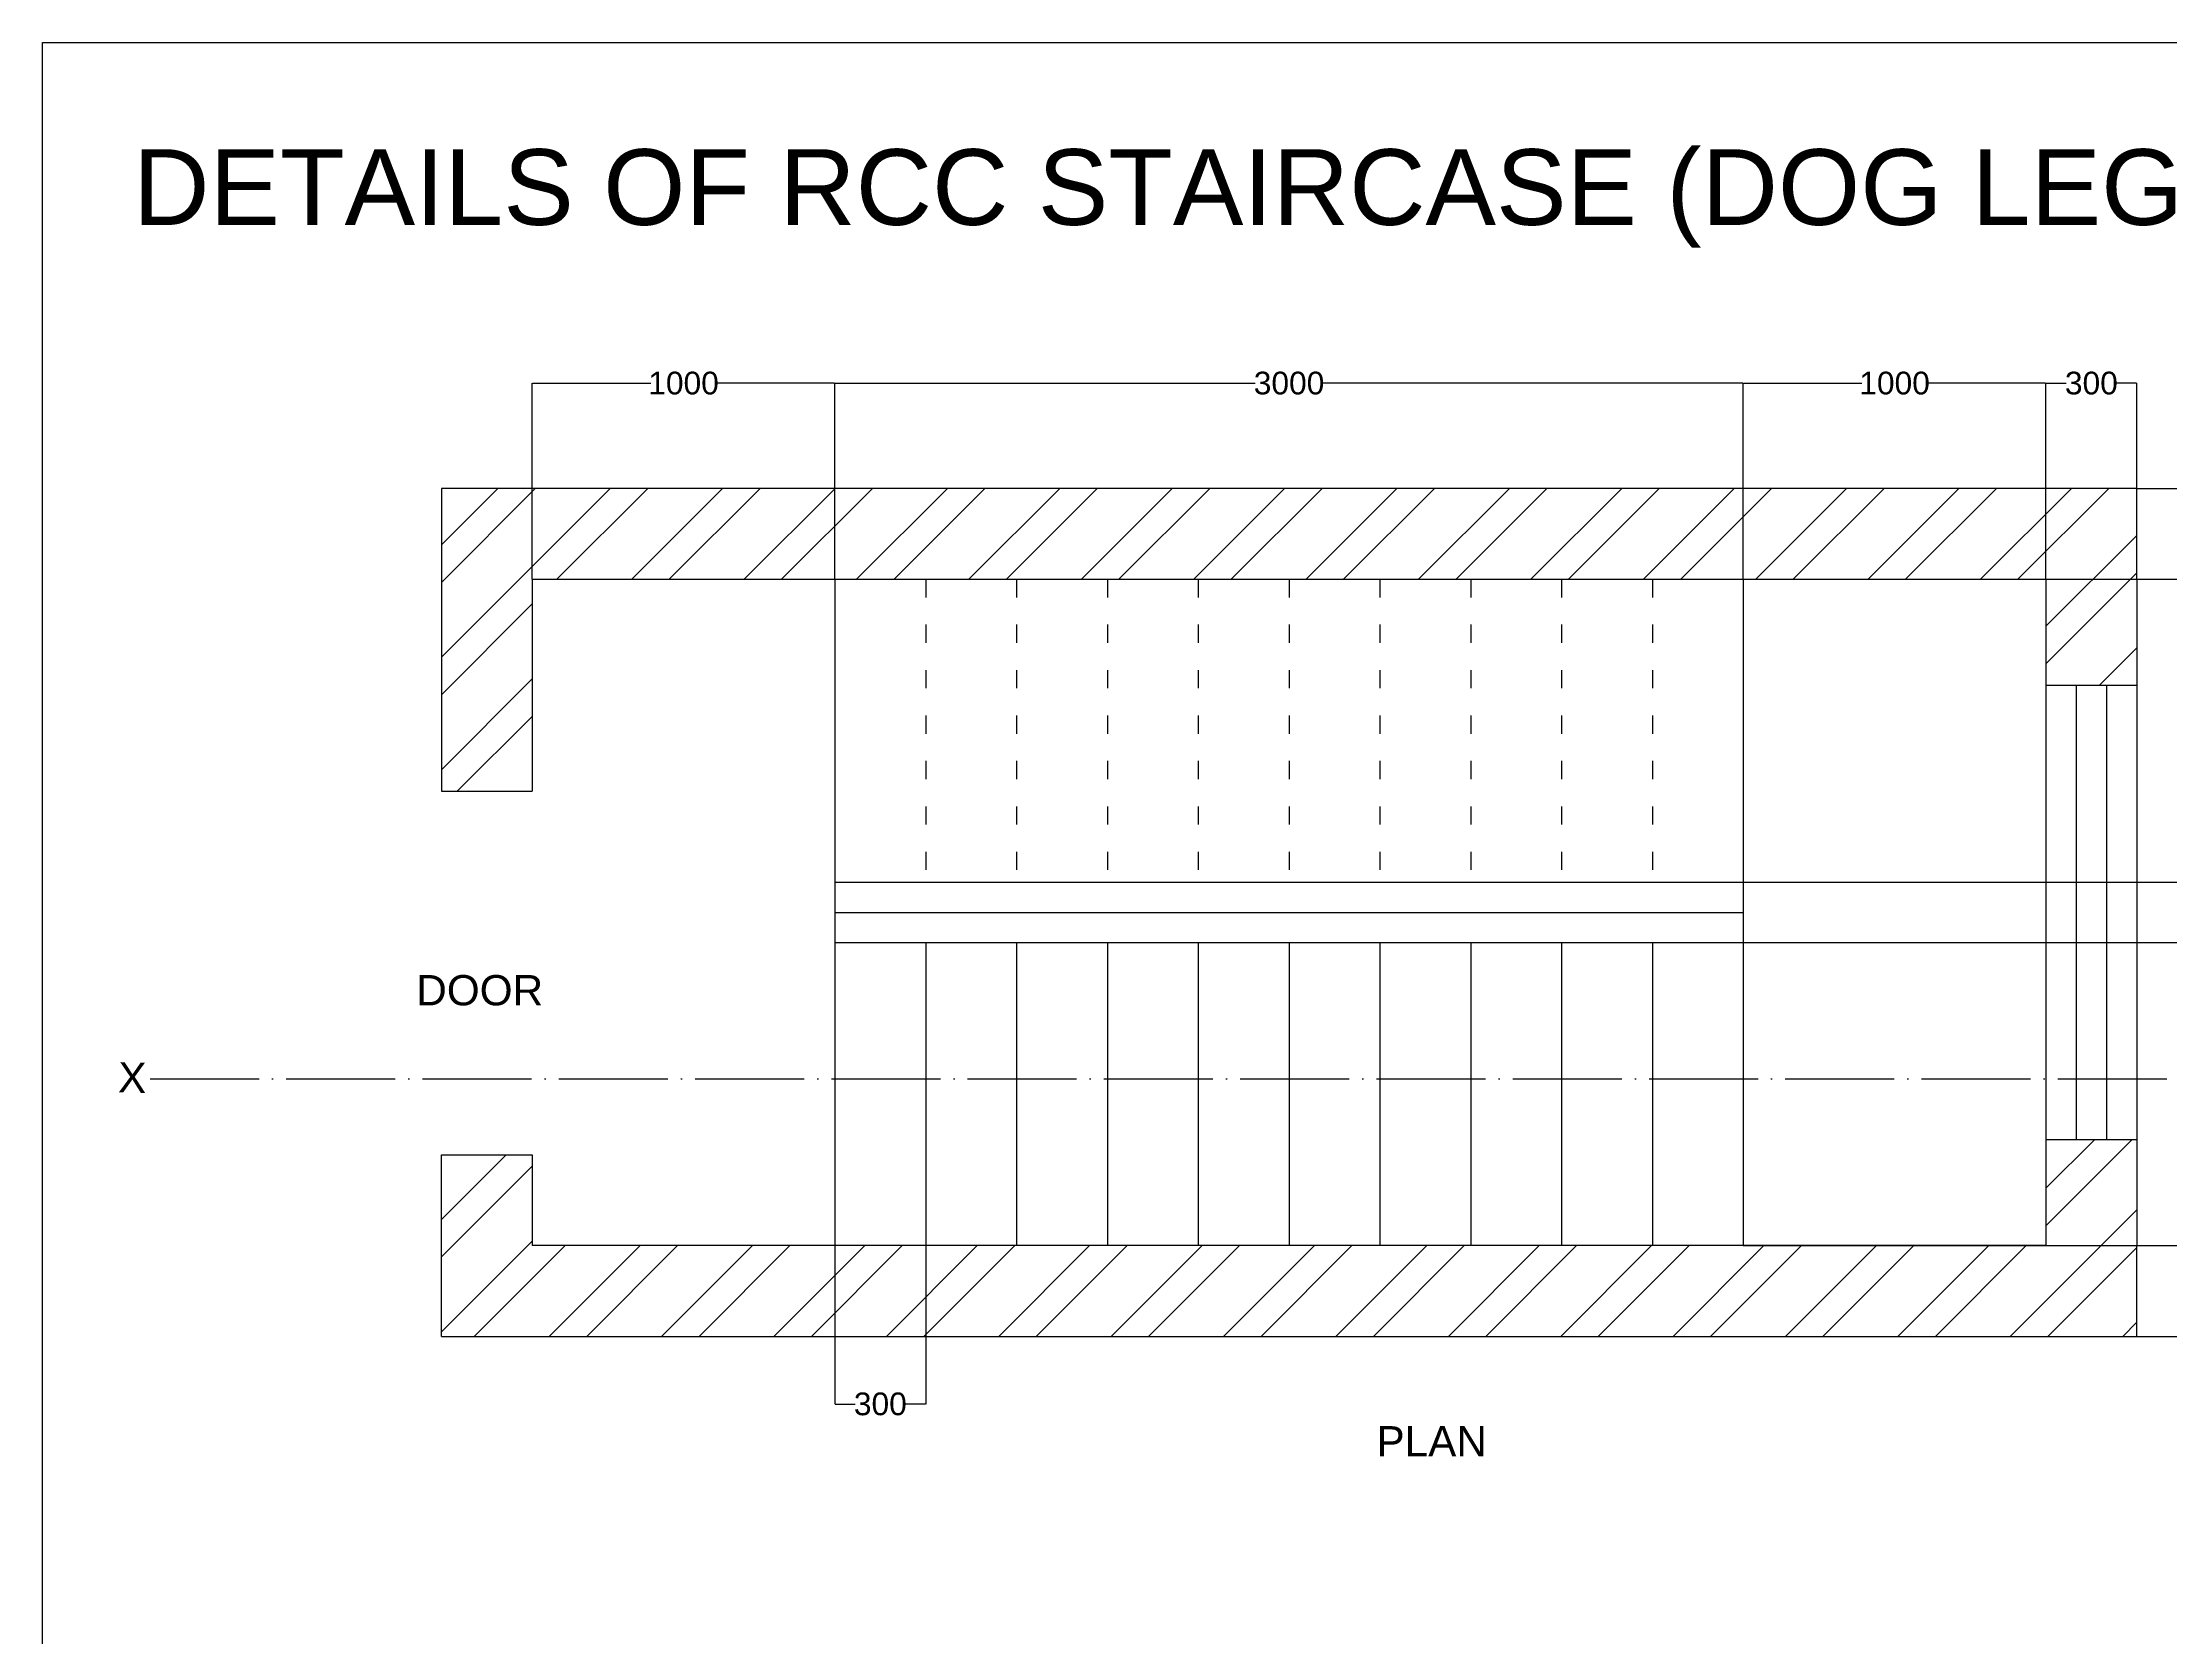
# Model space of a CAD drawing. Header units: inches. Extents: x 448145 to 618619, y -64863 to 148507.
# Drawn here: x 466675 to 473700, y 142595 to 147859 of the extents above; entities that cross this region are included whole.
import ezdxf

# ---------------------------------------------------------------- set-up
doc = ezdxf.new("R2010")
doc.units = ezdxf.units.IN
doc.header["$MEASUREMENT"] = 0
doc.linetypes.add('ACAD_ISO03W100', pattern=[30, 12, -18])
doc.linetypes.add('ACAD_ISO04W100', pattern=[30, 24, -3, 0, -3])
doc.layers.add('HATC', color=250, linetype='Continuous')
doc.styles.get("Standard").update_dxf_attribs({"font": 'Arial.ttf', "height": 75})
doc.dimstyles.get("Standard").update_dxf_attribs({"dimtxt": 25, "dimasz": 1, "dimexe": 0.18, "dimexo": 0.0625, "dimgap": 0, "dimtad": 0, "dimtoh": 1, "dimdec": 0, "dimzin": 0, "dimdsep": 46, "dimtxsty": 'Standard', "dimcen": 0.09, "dimadec": 0, "dimazin": 0, "dimtfac": 1, "dimtdec": 0, "dimtofl": 0, "dimtmove": 0, "dimatfit": 3, "dimfxl": 0, "dimtolj": 1, "dimtzin": 0, "dimarcsym": 0})

# ---------------------------------------------------------------- blocks, each defined once
blk = doc.blocks.new('*D49')
at = {"layer": 'Defpoints', "color": 0}
for p in [(469292.2, 146733.7), (468292.2, 146086.4), (469292.2, 146086.4)]:
    blk.add_point(p, dxfattribs=at)
at = {"layer": 'HATC', "color": 0, "lineweight": -2}
for p, q in [((468292.2, 146086.4), (468292.2, 146733.9)), ((468293.2, 146733.7), (468683.9, 146733.7)), ((469291.2, 146733.7), (468900.6, 146733.7)), ((469292.2, 146086.4), (469292.2, 146733.9))]:
    blk.add_line(p, q, dxfattribs=at)
at = {"layer": 'HATC', "color": 0}
for points in [[(468293.2, 146733.9), (468293.2, 146733.5), (468292.2, 146733.7)], [(469291.2, 146733.9), (469291.2, 146733.5), (469292.2, 146733.7)]]:
    blk.add_solid(points, dxfattribs=at)
at = {"layer": 'HATC', "color": 0, "insert": (468792.2, 146733.7), "char_height": 75, "attachment_point": 5}
blk.add_mtext('\\A1;1000', dxfattribs=at)
blk = doc.blocks.new('*D50')
at = {"layer": 'Defpoints', "color": 0}
for p in [(472292.2, 146733.7), (469292.2, 146086.4), (472292.2, 146086.4)]:
    blk.add_point(p, dxfattribs=at)
at = {"layer": 'HATC', "color": 0, "lineweight": -2}
for p, q in [((469292.2, 146086.4), (469292.2, 146733.9)), ((469293.2, 146733.7), (470680.4, 146733.7)), ((472291.2, 146733.7), (470904.1, 146733.7)), ((472292.2, 146086.4), (472292.2, 146733.9))]:
    blk.add_line(p, q, dxfattribs=at)
at = {"layer": 'HATC', "color": 0}
for points in [[(469293.2, 146733.9), (469293.2, 146733.5), (469292.2, 146733.7)], [(472291.2, 146733.9), (472291.2, 146733.5), (472292.2, 146733.7)]]:
    blk.add_solid(points, dxfattribs=at)
at = {"layer": 'HATC', "color": 0, "insert": (470792.2, 146733.7), "char_height": 75, "attachment_point": 5}
blk.add_mtext('\\A1;3000', dxfattribs=at)
blk = doc.blocks.new('*D51')
at = {"layer": 'Defpoints', "color": 0}
for p in [(473292.2, 146733.7), (472292.2, 146086.4), (473292.2, 146086.4)]:
    blk.add_point(p, dxfattribs=at)
at = {"layer": 'HATC', "color": 0, "lineweight": -2}
for p, q in [((472292.2, 146086.4), (472292.2, 146733.9)), ((472293.2, 146733.7), (472683.9, 146733.7)), ((473291.2, 146733.7), (472900.6, 146733.7)), ((473292.2, 146086.4), (473292.2, 146733.9))]:
    blk.add_line(p, q, dxfattribs=at)
at = {"layer": 'HATC', "color": 0}
for points in [[(472293.2, 146733.9), (472293.2, 146733.5), (472292.2, 146733.7)], [(473291.2, 146733.9), (473291.2, 146733.5), (473292.2, 146733.7)]]:
    blk.add_solid(points, dxfattribs=at)
at = {"layer": 'HATC', "color": 0, "insert": (472792.2, 146733.7), "char_height": 75, "attachment_point": 5}
blk.add_mtext('\\A1;1000', dxfattribs=at)
blk = doc.blocks.new('*D52')
at = {"layer": 'Defpoints', "color": 0}
for p in [(473592.2, 146733.7), (473292.2, 146386.4), (473592.2, 146386.4)]:
    blk.add_point(p, dxfattribs=at)
at = {"layer": 'HATC', "color": 0, "lineweight": -2}
for p, q in [((473292.2, 146386.4), (473292.2, 146733.9)), ((473293.2, 146733.7), (473359.5, 146733.7)), ((473591.2, 146733.7), (473524.9, 146733.7)), ((473592.2, 146386.4), (473592.2, 146733.9))]:
    blk.add_line(p, q, dxfattribs=at)
at = {"layer": 'HATC', "color": 0}
for points in [[(473293.2, 146733.9), (473293.2, 146733.5), (473292.2, 146733.7)], [(473591.2, 146733.9), (473591.2, 146733.5), (473592.2, 146733.7)]]:
    blk.add_solid(points, dxfattribs=at)
at = {"layer": 'HATC', "color": 0, "insert": (473442.2, 146733.7), "char_height": 75, "attachment_point": 5}
blk.add_mtext('\\A1;300', dxfattribs=at)
blk = doc.blocks.new('*D53')
at = {"layer": 'Defpoints', "color": 0}
for p in [(473592.2, 146386.4), (473592.2, 146086.4), (474168.8, 146086.4)]:
    blk.add_point(p, dxfattribs=at)
at = {"layer": 'HATC', "color": 0, "lineweight": -2}
for p, q in [((473592.3, 146386.4), (474169, 146386.4)), ((474168.8, 146385.4), (474168.8, 146319.1)), ((474168.8, 146087.4), (474168.8, 146153.7)), ((473592.3, 146086.4), (474169, 146086.4))]:
    blk.add_line(p, q, dxfattribs=at)
at = {"layer": 'HATC', "color": 0}
for points in [[(474168.6, 146385.4), (474169, 146385.4), (474168.8, 146386.4)], [(474168.6, 146087.4), (474169, 146087.4), (474168.8, 146086.4)]]:
    blk.add_solid(points, dxfattribs=at)
at = {"layer": 'HATC', "color": 0, "insert": (474168.8, 146236.4), "char_height": 75, "attachment_point": 5, "rotation": 90}
blk.add_mtext('\\A1;300', dxfattribs=at)
blk = doc.blocks.new('*D54')
at = {"layer": 'Defpoints', "color": 0}
for p in [(472292.2, 146086.4), (472292.2, 145086.4), (474168.8, 145086.4)]:
    blk.add_point(p, dxfattribs=at)
at = {"layer": 'HATC', "color": 0, "lineweight": -2}
for p, q in [((472292.3, 146086.4), (474169, 146086.4)), ((474168.8, 146085.4), (474168.8, 145694.7)), ((474168.8, 145087.4), (474168.8, 145478.1)), ((472292.3, 145086.4), (474169, 145086.4))]:
    blk.add_line(p, q, dxfattribs=at)
at = {"layer": 'HATC', "color": 0}
for points in [[(474168.6, 146085.4), (474169, 146085.4), (474168.8, 146086.4)], [(474168.6, 145087.4), (474169, 145087.4), (474168.8, 145086.4)]]:
    blk.add_solid(points, dxfattribs=at)
at = {"layer": 'HATC', "color": 0, "insert": (474168.8, 145586.4), "char_height": 75, "attachment_point": 5, "rotation": 90}
blk.add_mtext('\\A1;1000', dxfattribs=at)
blk = doc.blocks.new('*D55')
at = {"layer": 'Defpoints', "color": 0}
for p in [(472292.2, 145086.4), (472292.2, 144886.4), (474169.9, 144886.4)]:
    blk.add_point(p, dxfattribs=at)
at = {"layer": 'HATC', "color": 0, "lineweight": -2}
for p, q in [((472292.3, 145086.4), (474170.1, 145086.4)), ((474169.9, 145085.4), (474169.9, 145072.6)), ((472292.3, 144886.4), (474170.1, 144886.4)), ((474169.9, 144887.4), (474169.9, 144905.9))]:
    blk.add_line(p, q, dxfattribs=at)
at = {"layer": 'HATC', "color": 0}
for points in [[(474169.7, 145085.4), (474170.1, 145085.4), (474169.9, 145086.4)], [(474169.7, 144887.4), (474170.1, 144887.4), (474169.9, 144886.4)]]:
    blk.add_solid(points, dxfattribs=at)
at = {"layer": 'HATC', "color": 0, "insert": (474169.9, 144989.2), "char_height": 75, "attachment_point": 5, "rotation": 90}
blk.add_mtext('\\A1;200', dxfattribs=at)
blk = doc.blocks.new('*D56')
at = {"layer": 'Defpoints', "color": 0}
for p in [(472292.2, 144886.4), (472292.2, 143886.2), (474168.8, 143886.2)]:
    blk.add_point(p, dxfattribs=at)
at = {"layer": 'HATC', "color": 0, "lineweight": -2}
for p, q in [((472292.3, 144886.4), (474169, 144886.4)), ((474168.8, 144885.4), (474168.8, 144494.6)), ((474168.8, 143887.2), (474168.8, 144278)), ((472292.3, 143886.2), (474169, 143886.2))]:
    blk.add_line(p, q, dxfattribs=at)
at = {"layer": 'HATC', "color": 0}
for points in [[(474168.6, 144885.4), (474169, 144885.4), (474168.8, 144886.4)], [(474168.6, 143887.2), (474169, 143887.2), (474168.8, 143886.2)]]:
    blk.add_solid(points, dxfattribs=at)
at = {"layer": 'HATC', "color": 0, "insert": (474168.8, 144386.3), "char_height": 75, "attachment_point": 5, "rotation": 90}
blk.add_mtext('\\A1;1000', dxfattribs=at)
blk = doc.blocks.new('*D57')
at = {"layer": 'Defpoints', "color": 0}
for p in [(473592.2, 143886.2), (473592.2, 143586.2), (474168.8, 143586.2)]:
    blk.add_point(p, dxfattribs=at)
at = {"layer": 'HATC', "color": 0, "lineweight": -2}
for p, q in [((473592.3, 143886.2), (474169, 143886.2)), ((474168.8, 143885.2), (474168.8, 143818.9)), ((474168.8, 143587.2), (474168.8, 143653.5)), ((473592.3, 143586.2), (474169, 143586.2))]:
    blk.add_line(p, q, dxfattribs=at)
at = {"layer": 'HATC', "color": 0}
for points in [[(474168.6, 143885.2), (474169, 143885.2), (474168.8, 143886.2)], [(474168.6, 143587.2), (474169, 143587.2), (474168.8, 143586.2)]]:
    blk.add_solid(points, dxfattribs=at)
at = {"layer": 'HATC', "color": 0, "insert": (474168.8, 143736.2), "char_height": 75, "attachment_point": 5, "rotation": 90}
blk.add_mtext('\\A1;300', dxfattribs=at)
blk = doc.blocks.new('*D58')
at = {"layer": 'Defpoints', "color": 0}
for p in [(469292.2, 143886.4), (469592.2, 143886.4), (469592.2, 143362.9)]:
    blk.add_point(p, dxfattribs=at)
at = {"layer": 'HATC', "color": 0, "lineweight": -2}
for p, q in [((469292.2, 143886.3), (469292.2, 143362.8)), ((469592.2, 143886.3), (469592.2, 143362.8)), ((469293.2, 143362.9), (469359.5, 143362.9)), ((469591.2, 143362.9), (469524.9, 143362.9))]:
    blk.add_line(p, q, dxfattribs=at)
at = {"layer": 'HATC', "color": 0}
for points in [[(469293.2, 143363.1), (469293.2, 143362.8), (469292.2, 143362.9)], [(469591.2, 143363.1), (469591.2, 143362.8), (469592.2, 143362.9)]]:
    blk.add_solid(points, dxfattribs=at)
at = {"layer": 'HATC', "color": 0, "insert": (469442.2, 143362.9), "char_height": 75, "attachment_point": 5}
blk.add_mtext('\\A1;300', dxfattribs=at)

msp = doc.modelspace()

# ---------------------------------------------------------------- hatches: boundary and pattern name
at = {"layer": 'HATC'}
h = msp.add_hatch(dxfattribs=at)
h.set_pattern_fill('ANSI32', color=256, scale=700)
h.set_pattern_definition([(45, (454439.3, 133760.54), (-185.6155, 185.6155), []), (45, (454563.05, 133760.54), (-185.6155, 185.6155), [])])
h.paths.add_polyline_path([(473592.233, 146386.383), (467992.233, 146386.383), (467992.233, 145386.187), (468292.233, 145386.187), (468292.233, 146086.383), (473292.233, 146086.383), (473292.233, 145736.383), (473592.233, 145736.383), (473592.233, 146086.383)])
h.paths.add_polyline_path([(468292.233, 141067.798), (467992.233, 141067.798), (467992.233, 140284.923), (468292.233, 140284.923)])
h.paths.add_polyline_path([(473592.233, 139106.083), (473292.233, 139103.994), (473292.233, 137783.634), (473592.233, 137783.634)])
h.paths.add_polyline_path([(473592.233, 139417.798), (473292.233, 139417.798), (473292.233, 139103.994), (473592.233, 139106.083)])
h.paths.add_polyline_path([(468292.233, 144186.187), (467992.233, 144186.187), (467992.233, 143586.187), (473292.233, 143586.187), (473592.233, 143586.187), (473592.233, 143886.187), (473592.233, 144236.383), (473292.233, 144236.383), (473292.233, 143886.383), (473292.233, 143886.187), (468292.233, 143886.187)])

# ---------------------------------------------------------------- linework, layer by layer
for p, q in [((473592.233, 146386.383), (467992.233, 146386.383)), ((467992.233, 146386.383), (467992.233, 145386.187)), ((473592.233, 146086.383), (473592.233, 146386.383)), ((468292.233, 146086.383), (473292.233, 146086.383)), ((468292.233, 146086.383), (468292.233, 145386.187)), ((469292.233, 146086.383), (469292.233, 143886.383)), ((472292.233, 146086.383), (472292.233, 143886.383)), ((473292.233, 146086.383), (473292.233, 143886.383)), ((473592.233, 146086.383), (473592.233, 143886.383)), ((473292.233, 145736.383), (473592.233, 145736.383)), ((473392.233, 145736.383), (473392.233, 144236.383)), ((473492.233, 145736.383), (473492.233, 144236.383)), ((467992.233, 145386.187), (468292.233, 145386.187)), ((469292.233, 145086.383), (472292.233, 145086.383)), ((469292.233, 144986.383), (472292.233, 144986.383)), ((469292.233, 144886.383), (472292.233, 144886.383)), ((469592.233, 144886.383), (469592.233, 143886.383)), ((469892.233, 144886.383), (469892.233, 143886.383)), ((470192.233, 144886.383), (470192.233, 143886.383)), ((470492.233, 144886.383), (470492.233, 143886.383)), ((470792.233, 144886.383), (470792.233, 143886.383)), ((471092.233, 144886.383), (471092.233, 143886.383)), ((471392.233, 144886.383), (471392.233, 143886.383)), ((471692.233, 144886.383), (471692.233, 143886.383)), ((471992.233, 144886.383), (471992.233, 143886.383)), ((473292.233, 144436.545), (473292.233, 144236.383)), ((473292.233, 144236.383), (473592.233, 144236.383)), ((467992.233, 143586.187), (467992.233, 144186.187)), ((467992.233, 144186.187), (468292.233, 144186.187)), ((468292.233, 144186.187), (468292.233, 143886.383)), ((468292.233, 143886.383), (468292.233, 143886.187)), ((473292.233, 143886.187), (468292.233, 143886.187)), ((473292.233, 143886.383), (473292.233, 143886.187)), ((473592.233, 143586.187), (473592.233, 143886.187)), ((467992.233, 143586.187), (473592.233, 143586.187)), ((467992.233, 143586.187), (473292.233, 143586.187))]:
    msp.add_line(p, q, dxfattribs=at)
at = {"layer": 'HATC', "linetype": 'ACAD_ISO03W100', "ltscale": 5}
for p, q in [((469592.233, 146086.383), (469592.233, 145086.383)), ((469892.233, 146086.383), (469892.233, 145086.383)), ((470192.233, 146086.383), (470192.233, 145086.383)), ((470492.233, 146086.383), (470492.233, 145086.383)), ((470792.233, 146086.383), (470792.233, 145086.383)), ((471092.233, 146086.383), (471092.233, 145086.383)), ((471392.233, 146086.383), (471392.233, 145086.383)), ((471692.233, 146086.383), (471692.233, 145086.383)), ((471992.233, 146086.383), (471992.233, 145086.383))]:
    msp.add_line(p, q, dxfattribs=at)
at = {"layer": 'HATC', "linetype": 'ACAD_ISO04W100', "ltscale": 15}
msp.add_line((467030.026, 144436.545), (475571.751, 144436.545), dxfattribs=at)
at = {"layer": 'HATC', "linetype": 'ACAD_ISO03W100'}
msp.add_line((469292.233, 143886.383), (469292.233, 143886.187), dxfattribs=at)
at = {"layer": 'HATC'}
msp.add_lwpolyline([(466674.947, 147858.563), (477467.231, 147858.563), (477467.231, 133731.479), (466674.947, 133731.479)], close=True, dxfattribs=at)

# ---------------------------------------------------------------- texts
msp.add_text('X', height=100, rotation=358.7804948, dxfattribs=at).set_placement((466923.795, 144391.96))
at = {"layer": 'HATC', "attachment_point": 1}
for s, width, gutter_width, heights, insert, char_height in [('DETAILS OF RCC STAIRCASE (DOG LEGGED)', 8868.89879, 2500, [162.891], (466974.229, 147506.337), 250), ('DOOR', 100, 3181.759, [0], (467909.393, 144779.365), 100), ('PLAN', 100, 3181.759, [0], (471080.792, 143289.859), 100)]:
    msp.add_mtext_dynamic_manual_height_columns(s, width=width, gutter_width=gutter_width, heights=heights, dxfattribs=dict(at, insert=insert, char_height=char_height))

# ---------------------------------------------------------------- dimensions: what is measured, and where the dimension line sits
at = {"layer": 'HATC'}
for base, p1, p2, picture, middle in [((469292.233, 146733.69), (468292.233, 146086.383), (469292.233, 146086.383), '*D49', (468792.233, 146733.69)), ((472292.233, 146733.69), (469292.233, 146086.383), (472292.233, 146086.383), '*D50', (470792.233, 146733.69)), ((473292.233, 146733.69), (472292.233, 146086.383), (473292.233, 146086.383), '*D51', (472792.233, 146733.69)), ((473592.233, 146733.69), (473292.233, 146386.383), (473592.233, 146386.383), '*D52', (473442.233, 146733.69)), ((469592.233, 143362.93), (469292.233, 143886.383), (469592.233, 143886.383), '*D58', (469442.233, 143362.93))]:
    dim = msp.add_linear_dim(base=base, p1=p1, p2=p2, dimstyle='Standard', dxfattribs=at)
    dim.commit()
    dim.dimension.update_dxf_attribs({"geometry": picture, "text_midpoint": middle})
for base, p1, p2, picture, middle in [((474168.812, 146086.383), (473592.233, 146386.383), (473592.233, 146086.383), '*D53', (474168.812, 146236.383)), ((474168.812, 145086.383), (472292.233, 146086.383), (472292.233, 145086.383), '*D54', (474168.812, 145586.383)), ((474168.812, 143886.187), (472292.233, 144886.383), (472292.233, 143886.187), '*D56', (474168.812, 144386.285)), ((474168.812, 143586.187), (473592.233, 143886.187), (473592.233, 143586.187), '*D57', (474168.812, 143736.187))]:
    dim = msp.add_linear_dim(base=base, p1=p1, p2=p2, angle=90, dimstyle='Standard', dxfattribs=at)
    dim.commit()
    dim.dimension.update_dxf_attribs({"geometry": picture, "text_midpoint": middle})
dim = msp.add_linear_dim(base=(474169.893, 144886.383), p1=(472292.233, 145086.383), p2=(472292.233, 144886.383), angle=90, dimstyle='Standard', dxfattribs=at)
dim.commit()
dim.dimension.update_dxf_attribs({"geometry": '*D55', "text_midpoint": (474169.893, 144989.242), "dimtype": 160})

doc.saveas('drawing.dxf')
